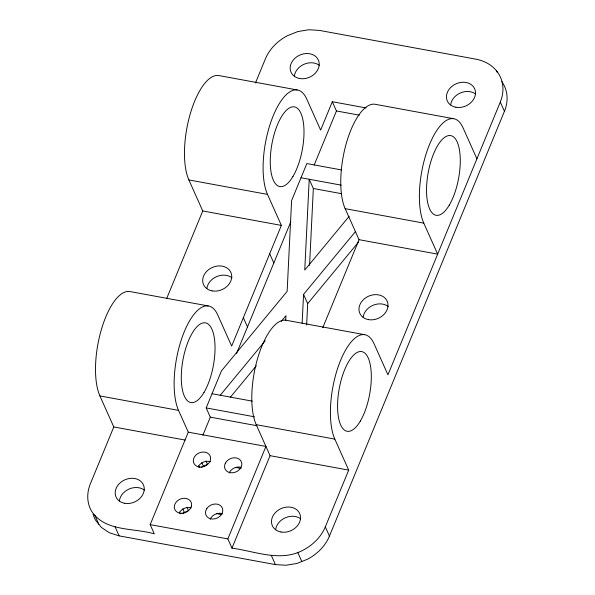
<?xml version="1.0" encoding="UTF-8"?>
<svg xmlns="http://www.w3.org/2000/svg" width="595" height="595" viewBox="0 0 595 595"><rect width="100%" height="100%" fill="white"/><g stroke="black" fill="none" stroke-linecap="round" stroke-linejoin="round"><path stroke-width="0.89" d="M285.719 320.341L285.95 315.707L281.212 321.441M302.148 323.115L303.554 294.391L355.646 231.336M306.641 324.937L307.689 303.621L303.554 294.391M309.564 265.392L313.342 188.496L309.214 179.259L304.752 270.056L349.146 216.312M229.261 473.04L229.492 472.4A8.925 7.214 -24.1 0 1 241.042 467.298M208.22 305.942L129.598 291.49A57.67 22.022 -79.6 0 0 101.053 330.649A57.67 22.022 -79.6 0 0 99.908 395.928L113.786 426.95L90.41 483.683A43.249 34.941 -24.1 0 0 91.518 511.068C104.861 531.923 133.592 527.676 154.313 533.864L150.185 524.634L188.273 432.163L178.53 410.379A57.67 22.022 -79.6 0 1 184.286 331.705A57.67 22.022 -79.6 0 1 217.792 315.067L231.663 346.082L281.375 225.408L267.497 194.394A57.67 22.022 -79.6 0 1 273.254 115.72A57.67 22.022 -79.6 0 1 306.76 99.082L320.631 130.097L332.315 101.73L366.126 107.94M166.793 298.259L202.754 210.957L188.875 179.943A57.67 22.022 -79.6 0 1 190.021 114.656A57.67 22.022 -79.6 0 1 218.566 75.505L297.188 89.957M255.463 82.98L265.377 58.912A43.249 34.941 -24.1 0 1 287.303 35.76L297.783 31.58L308.738 29.75L319.411 30.405L475.695 59.128A43.249 34.941 -24.1 0 1 500.283 102.087L504.419 111.317L329.452 536.088A43.249 34.941 -24.1 0 1 307.526 559.24L297.046 563.42L286.091 565.25L275.418 564.596L119.134 535.872L109.458 532.785L101.448 527.475L95.646 520.298A43.249 34.941 -24.1 0 1 93.118 514.415M202.895 435.183L210.325 417.154L206.19 407.925L221.437 370.916L287.14 291.379L291.602 200.582L306.849 163.573L341.567 169.954M236.52 353.549L290.784 221.823M314.16 165.068L336.45 110.96L332.315 101.73M500.283 102.087L387.947 374.813L374.077 343.791A57.67 22.022 -79.6 0 0 340.571 360.429A57.67 22.022 -79.6 0 0 334.814 439.103L348.692 470.124L325.324 526.858A43.249 34.941 -24.1 0 1 303.398 550.011C280.87 562.454 255.3 551.275 231.976 548.144L227.848 538.906L265.935 446.436L188.273 432.163M231.976 548.144L270.063 455.673L256.192 424.652A57.67 22.022 -79.6 0 1 257.338 359.373A57.67 22.022 -79.6 0 1 285.883 320.214L364.504 334.665M322.765 327.726L359.038 239.681L345.159 208.667A57.67 22.022 -79.6 0 1 346.305 143.38A57.67 22.022 -79.6 0 1 374.85 104.229L453.472 118.68M210.213 519.271L210.905 517.851A8.925 7.214 -24.1 0 1 222.173 513.582M220.239 395.251L265.229 340.794M230.295 397.319L256.333 365.784M307.689 303.621L358.592 242.001M201.125 467.447L207.499 464.301L205.996 460.939M182.085 513.686L188.451 510.532L186.956 507.178M336.45 110.96L359.291 115.162M301.003 177.756L341.203 185.142M313.342 188.496L341.679 193.702M188.875 179.943L267.497 194.394M345.159 208.667L423.781 223.118L437.66 254.132L359.038 239.681M202.754 210.957L281.375 225.408M212.036 393.741L252.235 401.127M206.19 407.925L254.615 416.827M99.908 395.928L178.53 410.379M256.192 424.652L334.814 439.103M210.325 417.154L256.921 425.722M113.786 426.95L185.09 440.055M270.063 455.673L348.692 470.124M235.694 467.439L241.049 468.421M216.654 513.671L222.002 514.653M150.185 524.634L227.848 538.906M496.587 70.909L497.338 72.59M476.915 158.82L463.044 127.806A57.67 22.022 -79.6 0 0 429.538 144.444A57.67 22.022 -79.6 0 0 423.781 223.118M269.691 253.775L273.819 263.005M243.348 317.715L247.483 326.953M325.324 526.858L329.452 536.088M297.679 552.286L301.814 561.524M271.29 555.366L275.418 564.596M201.839 462.605L203.341 465.959M198.522 465.922L199.273 467.603M182.791 508.837L184.294 512.191M179.482 512.161L180.233 513.835M115.006 526.642L119.134 535.872M94.687 514.98L98.815 524.21M501.83 81.612A43.249 34.941 -24.1 0 1 504.419 111.317M275.678 529.647A14.964 12.093 -24.1 0 1 285.444 517.717A14.964 12.093 -24.1 0 1 300.728 518.877M206.874 288.538A14.964 12.093 -24.1 0 1 216.647 276.608A14.964 12.093 -24.1 0 1 231.924 277.768M363.158 317.261A14.964 12.093 -24.1 0 1 372.931 305.332A14.964 12.093 -24.1 0 1 388.208 306.492M450.646 104.884A14.964 12.093 -24.1 0 1 460.411 92.946A14.964 12.093 -24.1 0 1 475.695 94.107M119.394 500.923A14.964 12.093 -24.1 0 1 129.167 488.986A14.964 12.093 -24.1 0 1 144.444 490.154M294.361 76.153A14.964 12.093 -24.1 0 1 304.127 64.223A14.964 12.093 -24.1 0 1 319.411 65.383M179.452 512.518A8.925 7.214 -24.1 0 1 191.203 507.922M198.291 466.659A8.925 7.214 -24.1 0 1 210.511 461.779M225.364 463.163L224.665 465.104A8.925 7.214 -24.1 0 0 235.36 472.185A8.925 7.214 -24.1 0 0 239.867 459.645A8.925 7.214 -24.1 0 0 225.364 463.163M191.359 506.367L190.549 508.286A8.925 7.214 -24.1 0 1 175.971 511.164A8.925 7.214 -24.1 0 1 181.207 498.744A8.925 7.214 -24.1 0 1 191.359 506.367M206.777 508.621L205.848 510.517A8.925 7.214 -24.1 0 0 215.383 518.706A8.925 7.214 -24.1 0 0 221.385 506.457A8.925 7.214 -24.1 0 0 206.777 508.621M204.003 392.432A40.505 15.47 -79.6 0 0 208.957 324.751A40.505 15.47 -79.6 0 0 181.52 370.99A40.505 15.47 -79.6 0 0 204.003 392.432M368.394 319.612A14.964 12.093 -24.1 0 0 387.821 303.227A14.964 12.093 -24.1 0 0 364.259 298.898A14.964 12.093 -24.1 0 0 368.394 319.612M299.597 78.503A14.964 12.093 -24.1 0 0 319.024 62.118A14.964 12.093 -24.1 0 0 295.455 57.789A14.964 12.093 -24.1 0 0 299.597 78.503M280.914 531.997A14.964 12.093 -24.1 0 0 300.341 515.612A14.964 12.093 -24.1 0 0 276.772 511.284A14.964 12.093 -24.1 0 0 280.914 531.997M124.63 503.273A14.964 12.093 -24.1 0 0 144.057 486.889A14.964 12.093 -24.1 0 0 120.487 482.552A14.964 12.093 -24.1 0 0 124.63 503.273M212.11 290.888A14.964 12.093 -24.1 0 0 231.537 274.503A14.964 12.093 -24.1 0 0 207.975 270.175A14.964 12.093 -24.1 0 0 212.11 290.888M292.971 176.44A40.505 15.47 -79.6 0 0 297.924 108.766A40.505 15.47 -79.6 0 0 270.487 154.998A40.505 15.47 -79.6 0 0 292.971 176.44M455.882 107.234A14.964 12.093 -24.1 0 0 475.308 90.842A14.964 12.093 -24.1 0 0 451.739 86.513A14.964 12.093 -24.1 0 0 455.882 107.234M449.255 205.163A40.505 15.47 -79.6 0 0 454.208 137.49A40.505 15.47 -79.6 0 0 426.771 183.721A40.505 15.47 -79.6 0 0 449.255 205.163M360.287 421.156A40.505 15.47 -79.6 0 0 365.241 353.475A40.505 15.47 -79.6 0 0 337.804 399.714A40.505 15.47 -79.6 0 0 360.287 421.156M198.946 466.926A8.925 7.214 -24.1 0 0 210.526 457.153A8.925 7.214 -24.1 0 0 196.476 454.573A8.925 7.214 -24.1 0 0 198.946 466.926"/></g></svg>
